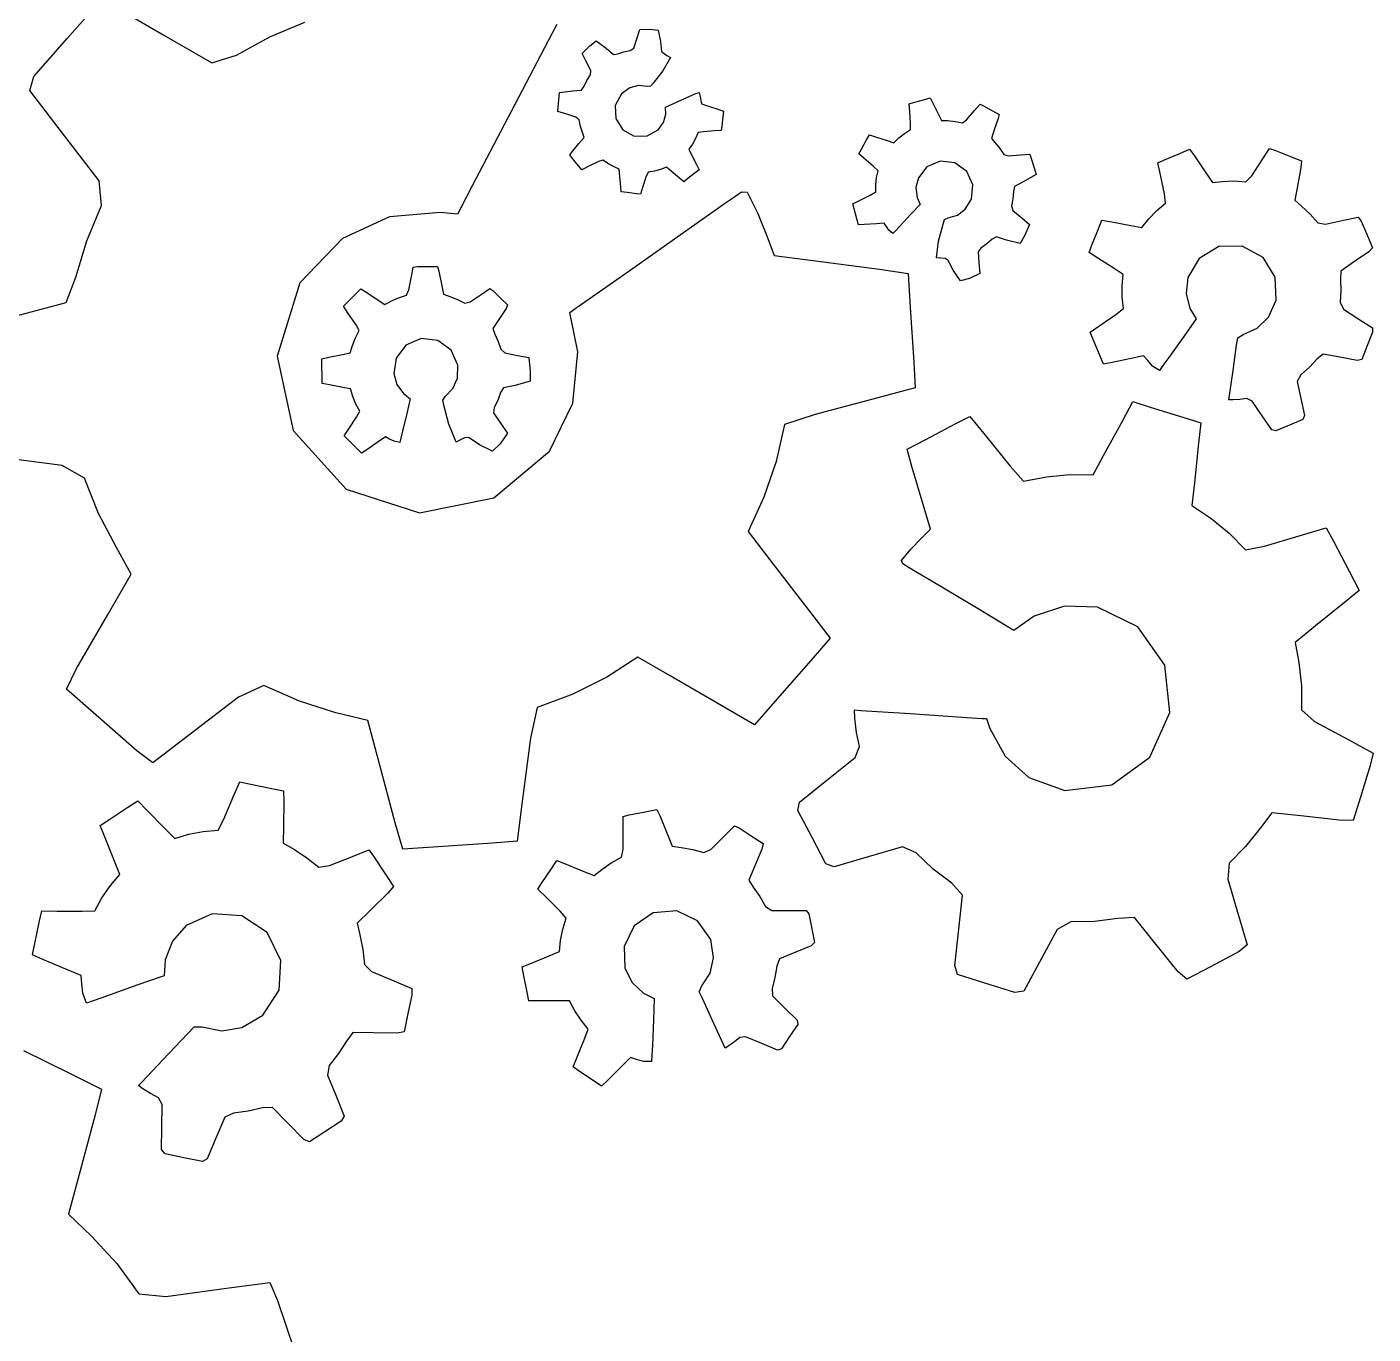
# Model space of a CAD drawing. Header units: metres. Extents: x 300 to 1036, y 0 to 304.
# Drawn here: x 415.38 to 425.13, y 200.4 to 209.87 of the extents above; entities that cross this region are included whole.
import ezdxf

# ---------------------------------------------------------------- set-up
doc = ezdxf.new("R2010")
doc.units = ezdxf.units.M

msp = doc.modelspace()

# ---------------------------------------------------------------- linework, layer by layer
at = {"layer": 'COMPONENT2'}
for p, q in [((415.6687, 209.7893), (415.89, 210.0417)), ((415.9998, 210.0288), (416.3702, 209.8145)), ((417.1375, 209.8017), (417.3896, 209.9074)), ((416.3702, 209.8145), (416.7177, 209.6136)), ((419.1802, 209.8235), (418.912, 209.3116)), ((419.2155, 209.8905), (419.1802, 209.8235)), ((419.7944, 209.7867), (419.816, 209.8537)), ((419.816, 209.8537), (419.8893, 209.8572)), ((419.8893, 209.8572), (419.9493, 209.8502)), ((419.9493, 209.8502), (419.9669, 209.7685)), ((415.4267, 209.5133), (415.6687, 209.7893)), ((416.896, 209.6688), (417.1375, 209.8017)), ((419.3983, 209.6815), (419.455, 209.7363)), ((419.455, 209.7363), (419.4998, 209.7717)), ((419.4998, 209.7717), (419.5732, 209.7189)), ((419.5732, 209.7189), (419.6251, 209.6745)), ((419.7467, 209.7031), (419.7726, 209.7189)), ((419.7726, 209.7189), (419.7944, 209.7867)), ((419.9669, 209.7685), (419.9726, 209.6964)), ((416.7177, 209.6136), (416.896, 209.6688)), ((419.4283, 209.6227), (419.3983, 209.6815)), ((419.4621, 209.5568), (419.4283, 209.6227)), ((419.6251, 209.6745), (419.6567, 209.6783)), ((419.6567, 209.6783), (419.7012, 209.6931)), ((419.7012, 209.6931), (419.7467, 209.7031)), ((419.9726, 209.6964), (420.012, 209.6657)), ((420.0376, 209.6526), (419.9832, 209.5565)), ((420.012, 209.6657), (420.0376, 209.6526)), ((419.4337, 209.4865), (419.4596, 209.5262)), ((419.4596, 209.5262), (419.4621, 209.5568)), ((419.9832, 209.5565), (419.9133, 209.4672)), ((415.3989, 209.4121), (415.4267, 209.5133)), ((419.3947, 209.4163), (419.4123, 209.4448)), ((419.4123, 209.4448), (419.4337, 209.4865)), ((419.7444, 209.4326), (419.6828, 209.3881)), ((419.8062, 209.448), (419.7444, 209.4326)), ((419.8688, 209.4419), (419.8062, 209.448)), ((419.8946, 209.4433), (419.8688, 209.4419)), ((419.9133, 209.4672), (419.8946, 209.4433)), ((415.6352, 209.1047), (415.3989, 209.4121)), ((419.2233, 209.2614), (419.2287, 209.3462)), ((419.2287, 209.3462), (419.2348, 209.3991)), ((419.2348, 209.3991), (419.3314, 209.4113)), ((419.3314, 209.4113), (419.3947, 209.4163)), ((419.6828, 209.3881), (419.6389, 209.3042)), ((420.0034, 209.2921), (420.0828, 209.3286)), ((420.0828, 209.3286), (420.178, 209.3725)), ((420.178, 209.3725), (420.2152, 209.3897)), ((420.2152, 209.3897), (420.2452, 209.3986)), ((420.2452, 209.3986), (420.2532, 209.3701)), ((420.2532, 209.3701), (420.2593, 209.3412)), ((420.2593, 209.3412), (420.264, 209.3156)), ((421.7665, 209.3164), (421.7989, 209.3261)), ((421.7989, 209.3261), (421.8714, 209.3465)), ((421.8714, 209.3465), (421.9183, 209.3597)), ((421.9183, 209.3597), (421.9361, 209.3264)), ((421.9361, 209.3264), (421.9758, 209.2482)), ((418.912, 209.3116), (418.6028, 208.7214)), ((419.2813, 209.2427), (419.2233, 209.2614)), ((419.3538, 209.2193), (419.2813, 209.2427)), ((419.6389, 209.3042), (419.6418, 209.2106)), ((419.9867, 209.1812), (420.0044, 209.2425)), ((420.0044, 209.2425), (420.0034, 209.2921)), ((420.264, 209.3156), (420.3128, 209.2998)), ((420.3128, 209.2998), (420.3883, 209.2754)), ((420.3883, 209.2754), (420.4221, 209.264)), ((420.4172, 209.2222), (420.4095, 209.1552)), ((420.4221, 209.264), (420.4172, 209.2222)), ((421.7708, 209.2615), (421.7665, 209.3164)), ((421.7777, 209.1735), (421.7708, 209.2615)), ((421.9758, 209.2482), (422.0023, 209.1959)), ((422.1835, 209.2014), (422.24, 209.2675)), ((422.24, 209.2675), (422.2801, 209.3146)), ((422.2801, 209.3146), (422.3056, 209.3029)), ((422.3056, 209.3029), (422.3703, 209.2665)), ((422.3703, 209.2665), (422.4178, 209.2399)), ((422.4178, 209.2399), (422.4106, 209.2099)), ((419.3782, 209.1992), (419.3538, 209.2193)), ((419.3873, 209.1531), (419.3782, 209.1992)), ((419.4013, 209.1078), (419.3873, 209.1531)), ((419.6418, 209.2106), (419.693, 209.1274)), ((419.693, 209.1274), (419.7764, 209.0824)), ((419.87, 209.084), (419.9481, 209.1284)), ((419.9481, 209.1284), (419.9867, 209.1812)), ((420.4095, 209.1552), (420.4055, 209.1237)), ((421.7333, 209.1022), (421.7775, 209.1303)), ((421.7775, 209.1303), (421.7777, 209.1735)), ((422.0023, 209.1959), (422.0475, 209.1946)), ((422.0475, 209.1946), (422.1001, 209.1893)), ((422.1001, 209.1893), (422.1525, 209.1783)), ((422.1525, 209.1783), (422.1835, 209.2014)), ((422.3838, 209.1279), (422.3636, 209.066)), ((422.4106, 209.2099), (422.3838, 209.1279)), ((415.9005, 208.7596), (415.6352, 209.1047)), ((419.3254, 208.9693), (419.3753, 209.0279)), ((419.3753, 209.0279), (419.4131, 209.0722)), ((419.4131, 209.0722), (419.4013, 209.1078)), ((419.7764, 209.0824), (419.87, 209.084)), ((420.2202, 209.0656), (420.1974, 209.0247)), ((420.2386, 209.1083), (420.2202, 209.0656)), ((420.2783, 209.1136), (420.2386, 209.1083)), ((420.3577, 209.1199), (420.2783, 209.1136)), ((420.4055, 209.1237), (420.3577, 209.1199)), ((421.4215, 208.9886), (421.4586, 209.0546)), ((421.4586, 209.0546), (421.4793, 209.0915)), ((421.4793, 209.0915), (421.5225, 209.0774)), ((421.5225, 209.0774), (421.6069, 209.0499)), ((421.6069, 209.0499), (421.6559, 209.0339)), ((421.6559, 209.0339), (421.6921, 209.0693)), ((421.6921, 209.0693), (421.7333, 209.1022)), ((422.3636, 209.066), (422.3908, 209.0342)), ((422.3908, 209.0342), (422.4246, 208.9933)), ((419.3092, 208.947), (419.3254, 208.9693)), ((419.3394, 208.9088), (419.3092, 208.947)), ((420.1974, 209.0247), (420.1709, 208.9869)), ((420.1709, 208.9869), (420.191, 208.9475)), ((420.191, 208.9475), (420.2273, 208.8767)), ((421.4016, 208.9532), (421.4215, 208.9886)), ((421.4377, 208.9223), (421.4016, 208.9532)), ((422.4246, 208.9933), (422.4537, 208.9495)), ((422.4537, 208.9495), (422.4875, 208.9391)), ((422.4875, 208.9391), (422.5725, 208.9458)), ((422.5725, 208.9458), (422.6404, 208.9511)), ((422.6404, 208.9511), (422.6709, 208.861)), ((423.6171, 208.9101), (423.727, 208.9572)), ((423.727, 208.9572), (423.7981, 208.9877)), ((423.7981, 208.9877), (423.8329, 208.939)), ((423.8329, 208.939), (423.9116, 208.8241)), ((424.3233, 208.9095), (424.3769, 208.992)), ((424.3769, 208.992), (424.4193, 208.9789)), ((424.4193, 208.9789), (424.5287, 208.9352)), ((424.5287, 208.9352), (424.6089, 208.9032)), ((419.3975, 208.8386), (419.3394, 208.9088)), ((419.4468, 208.8638), (419.3975, 208.8386)), ((419.5159, 208.8993), (419.4468, 208.8638)), ((419.5495, 208.9079), (419.5159, 208.8993)), ((419.589, 208.881), (419.5495, 208.9079)), ((419.6307, 208.8587), (419.589, 208.881)), ((419.6676, 208.8423), (419.6307, 208.8587)), ((419.6718, 208.7901), (419.6676, 208.8423)), ((419.9671, 208.8415), (419.9218, 208.8283)), ((420.0092, 208.8586), (419.9671, 208.8415)), ((420.0442, 208.8287), (420.0092, 208.8586)), ((420.2466, 208.8388), (420.2182, 208.8163)), ((420.2273, 208.8767), (420.2466, 208.8388)), ((421.5053, 208.8644), (421.4377, 208.9223)), ((421.543, 208.8321), (421.5053, 208.8644)), ((421.5316, 208.7818), (421.543, 208.8321)), ((421.8957, 208.8597), (421.8338, 208.7806)), ((421.9919, 208.9012), (421.8957, 208.8597)), ((422.0974, 208.89), (421.9919, 208.9012)), ((422.1857, 208.8257), (422.0974, 208.89)), ((422.6709, 208.861), (422.687, 208.8036)), ((423.5681, 208.888), (423.6171, 208.9101)), ((423.5863, 208.8025), (423.5681, 208.888)), ((424.2482, 208.7937), (424.3233, 208.9095)), ((424.6038, 208.8545), (424.5787, 208.7199)), ((424.6089, 208.9032), (424.6038, 208.8545)), ((415.9186, 208.5802), (415.9005, 208.7596)), ((419.6781, 208.7119), (419.6718, 208.7901)), ((419.861, 208.7845), (419.8368, 208.7093)), ((419.8758, 208.8201), (419.861, 208.7845)), ((419.9218, 208.8283), (419.8758, 208.8201)), ((420.1046, 208.7772), (420.0442, 208.8287)), ((420.1356, 208.7508), (420.1046, 208.7772)), ((420.1652, 208.7743), (420.1356, 208.7508)), ((420.2182, 208.8163), (420.1652, 208.7743)), ((421.5253, 208.7298), (421.5316, 208.7818)), ((421.8338, 208.7806), (421.8162, 208.7095)), ((422.2285, 208.7301), (422.1857, 208.8257)), ((422.5922, 208.75), (422.5288, 208.7179)), ((422.687, 208.8036), (422.5922, 208.75)), ((423.6155, 208.6654), (423.5863, 208.8025)), ((423.9116, 208.8241), (423.9643, 208.7474)), ((423.9643, 208.7474), (424.0357, 208.7547)), ((424.0357, 208.7547), (424.1196, 208.7573)), ((424.1196, 208.7573), (424.2042, 208.7508)), ((424.2042, 208.7508), (424.2482, 208.7937)), ((418.6028, 208.7214), (418.5201, 208.5635)), ((419.6815, 208.6784), (419.6781, 208.7119)), ((419.7247, 208.6733), (419.6815, 208.6784)), ((419.7915, 208.6654), (419.7247, 208.6733)), ((419.8217, 208.6624), (419.7915, 208.6654)), ((419.8368, 208.7093), (419.8217, 208.6624)), ((420.4794, 208.6286), (420.5516, 208.6793)), ((420.5516, 208.6793), (420.5934, 208.677)), ((420.5934, 208.677), (420.67, 208.5208)), ((421.4062, 208.6151), (421.4856, 208.6554)), ((421.4856, 208.6554), (421.5245, 208.6778)), ((421.5245, 208.6778), (421.5253, 208.7298)), ((421.8162, 208.7095), (421.824, 208.6385)), ((421.824, 208.6385), (421.8461, 208.5877)), ((422.2188, 208.6245), (422.2285, 208.7301)), ((422.5227, 208.6809), (422.5184, 208.6286)), ((422.5288, 208.7179), (422.5227, 208.6809)), ((423.6242, 208.5974), (423.6155, 208.6654)), ((424.5787, 208.7199), (424.5597, 208.6183)), ((415.8111, 208.3239), (415.9186, 208.5802)), ((418.5201, 208.5635), (418.4963, 208.5181)), ((420.2326, 208.4548), (420.4297, 208.5935)), ((420.4297, 208.5935), (420.4794, 208.6286)), ((421.3583, 208.5908), (421.4062, 208.6151)), ((421.3676, 208.5565), (421.3583, 208.5908)), ((421.388, 208.4839), (421.3676, 208.5565)), ((421.8461, 208.5877), (421.7795, 208.516)), ((422.1164, 208.51), (422.1738, 208.5523)), ((422.1738, 208.5523), (422.2188, 208.6245)), ((422.5184, 208.6286), (422.5084, 208.5766)), ((422.5084, 208.5766), (422.5188, 208.5438)), ((422.5188, 208.5438), (422.5819, 208.49)), ((423.5025, 208.4836), (423.5606, 208.5439)), ((423.5606, 208.5439), (423.6242, 208.5974)), ((424.5597, 208.6183), (424.6093, 208.5739)), ((424.6093, 208.5739), (424.671, 208.5167)), ((418.0045, 208.4968), (417.6636, 208.3418)), ((418.3728, 208.5281), (418.0045, 208.4968)), ((418.4963, 208.5181), (418.3728, 208.5281)), ((419.729, 208.1001), (420.2326, 208.4548)), ((420.67, 208.5208), (420.7356, 208.3606)), ((421.4008, 208.4385), (421.388, 208.4839)), ((421.5293, 208.4481), (421.4406, 208.4411)), ((421.5865, 208.4526), (421.5293, 208.4481)), ((421.6021, 208.4279), (421.5865, 208.4526)), ((421.7795, 208.516), (421.6996, 208.43)), ((421.9794, 208.3225), (422.0138, 208.4447)), ((422.0138, 208.4447), (422.023, 208.4773)), ((422.023, 208.4773), (422.049, 208.4897)), ((422.049, 208.4897), (422.1164, 208.51)), ((422.5819, 208.49), (422.638, 208.4421)), ((422.638, 208.4421), (422.6026, 208.3611)), ((423.1382, 208.4118), (423.1631, 208.4741)), ((423.1631, 208.4741), (423.2341, 208.4609)), ((423.2341, 208.4609), (423.3726, 208.4351)), ((423.4529, 208.4201), (423.5025, 208.4836)), ((424.671, 208.5167), (424.7259, 208.4538)), ((424.7259, 208.4538), (424.7814, 208.4444)), ((424.7814, 208.4444), (424.9137, 208.4726)), ((424.9137, 208.4726), (425.0195, 208.495)), ((425.0195, 208.495), (425.0409, 208.4653)), ((425.0409, 208.4653), (425.0862, 208.3597)), ((420.7356, 208.3606), (420.7889, 208.217)), ((421.4406, 208.4411), (421.4008, 208.4385)), ((421.6207, 208.4007), (421.6021, 208.4279)), ((421.649, 208.3758), (421.6207, 208.4007)), ((421.6684, 208.3964), (421.649, 208.3758)), ((421.6996, 208.43), (421.6684, 208.3964)), ((422.4001, 208.3525), (422.3691, 208.3353)), ((422.4728, 208.3288), (422.4001, 208.3525)), ((422.6026, 208.3611), (422.5712, 208.3054)), ((423.0936, 208.3002), (423.1382, 208.4118)), ((423.3726, 208.4351), (423.4529, 208.4201)), ((425.0862, 208.3597), (425.1234, 208.2728)), ((415.732, 208.0602), (415.8111, 208.3239)), ((417.6636, 208.3418), (417.3546, 208.0194)), ((421.9641, 208.2), (421.9794, 208.3225)), ((422.2865, 208.2714), (422.2665, 208.2441)), ((422.3293, 208.301), (422.2865, 208.2714)), ((422.3691, 208.3353), (422.3293, 208.301)), ((422.5712, 208.3054), (422.4728, 208.3288)), ((423.0697, 208.2404), (423.0936, 208.3002)), ((424.0094, 208.2815), (423.8667, 208.1962)), ((424.1778, 208.286), (424.0094, 208.2815)), ((424.3301, 208.2033), (424.1778, 208.286)), ((425.1234, 208.2728), (425.0957, 208.2442)), ((420.7889, 208.217), (421.0881, 208.1779)), ((421.0881, 208.1779), (421.5511, 208.1173)), ((421.996, 208.1972), (421.9641, 208.2)), ((422.028, 208.1965), (421.996, 208.1972)), ((422.0498, 208.1823), (422.028, 208.1965)), ((422.0863, 208.1101), (422.0498, 208.1823)), ((422.2665, 208.2441), (422.2727, 208.1646)), ((422.2727, 208.1646), (422.2789, 208.0861)), ((423.1331, 208.1993), (423.0697, 208.2404)), ((423.2515, 208.1224), (423.1331, 208.1993)), ((423.8667, 208.1962), (423.7858, 208.0588)), ((424.4173, 208.0617), (424.3301, 208.2033)), ((424.9854, 208.1686), (424.8922, 208.1048)), ((425.0957, 208.2442), (424.9854, 208.1686)), ((415.6611, 207.8766), (415.732, 208.0602)), ((418.1432, 207.9693), (418.1617, 208.0655)), ((418.1617, 208.0655), (418.1749, 208.134)), ((418.1749, 208.134), (418.2063, 208.1367)), ((418.2063, 208.1367), (418.29, 208.1371)), ((418.29, 208.1371), (418.3514, 208.1374)), ((418.3514, 208.1374), (418.361, 208.104)), ((418.361, 208.104), (418.3803, 208.0088)), ((419.3705, 207.8477), (419.729, 208.1001)), ((421.5511, 208.1173), (421.7587, 208.0875)), ((421.7587, 208.0875), (421.7749, 207.8405)), ((422.1393, 208.033), (422.0863, 208.1101)), ((422.2789, 208.0861), (422.2045, 208.0513)), ((423.3175, 208.0796), (423.2515, 208.1224)), ((423.31, 207.9978), (423.3175, 208.0796)), ((423.7858, 208.0588), (423.7729, 207.9432)), ((424.4239, 207.8935), (424.4173, 208.0617)), ((424.8922, 208.1048), (424.8905, 208.0454)), ((417.3546, 208.0194), (417.1901, 207.4877)), ((417.7566, 207.9378), (417.7952, 207.9768)), ((417.7952, 207.9768), (417.831, 207.954)), ((418.1257, 207.9293), (418.1432, 207.9693)), ((418.3803, 208.0088), (418.395, 207.9369)), ((418.6667, 207.9353), (418.7303, 207.9783)), ((418.7303, 207.9783), (418.7523, 207.9644)), ((418.7523, 207.9644), (418.8103, 207.907)), ((422.2045, 208.0513), (422.1393, 208.033)), ((423.3109, 207.9146), (423.31, 207.9978)), ((424.8945, 207.9623), (424.8897, 207.8783)), ((424.8905, 208.0454), (424.8945, 207.9623)), ((415.3002, 207.7802), (415.6611, 207.8766)), ((417.6704, 207.8499), (417.6968, 207.8775)), ((417.6968, 207.8775), (417.7566, 207.9378)), ((417.831, 207.954), (417.9135, 207.8994)), ((417.9135, 207.8994), (417.9685, 207.863)), ((417.9685, 207.863), (418.0137, 207.887)), ((418.0137, 207.887), (418.0682, 207.9111)), ((418.0682, 207.9111), (418.1257, 207.9293)), ((418.395, 207.9369), (418.4394, 207.9209)), ((418.4394, 207.9209), (418.4952, 207.8997)), ((418.4952, 207.8997), (418.548, 207.8729)), ((418.548, 207.8729), (418.587, 207.8815)), ((418.587, 207.8815), (418.6667, 207.9353)), ((418.8103, 207.907), (418.858, 207.8598)), ((418.858, 207.8598), (418.8474, 207.8336)), ((423.3205, 207.8326), (423.3109, 207.9146)), ((423.7729, 207.9432), (423.7998, 207.8332)), ((424.3683, 207.7705), (424.4239, 207.8935)), ((424.8897, 207.8783), (424.913, 207.8291)), ((417.7052, 207.7984), (417.6704, 207.8499)), ((417.761, 207.716), (417.7052, 207.7984)), ((418.8474, 207.8336), (418.795, 207.7544)), ((419.3093, 207.8046), (419.3487, 207.8323)), ((419.3678, 207.5195), (419.3093, 207.8046)), ((419.3487, 207.8323), (419.3705, 207.8477)), ((421.7749, 207.8405), (421.8009, 207.4448)), ((423.1474, 207.7093), (423.264, 207.7893)), ((423.264, 207.7893), (423.3205, 207.8326)), ((423.7998, 207.8332), (423.8452, 207.7579)), ((424.2868, 207.692), (424.3683, 207.7705)), ((424.913, 207.8291), (425.0234, 207.7574)), ((417.7572, 207.6214), (417.7849, 207.6735)), ((417.7849, 207.6735), (417.761, 207.716)), ((418.795, 207.7544), (418.7507, 207.6876)), ((418.7507, 207.6876), (418.7655, 207.648)), ((423.0772, 207.6611), (423.1474, 207.7093)), ((423.8452, 207.7579), (423.7553, 207.6313)), ((424.1851, 207.646), (424.2868, 207.692)), ((425.0234, 207.7574), (425.1216, 207.6936)), ((425.1239, 207.662), (425.0828, 207.5589)), ((425.1216, 207.6936), (425.1239, 207.662)), ((417.7193, 207.5112), (417.7351, 207.5662)), ((417.7351, 207.5662), (417.7572, 207.6214)), ((418.1226, 207.5684), (418.0514, 207.4742)), ((418.2322, 207.6162), (418.1226, 207.5684)), ((418.3544, 207.6024), (418.2322, 207.6162)), ((418.4495, 207.5324), (418.3544, 207.6024)), ((418.7655, 207.648), (418.7903, 207.5944)), ((418.7903, 207.5944), (418.8095, 207.5378)), ((423.0989, 207.6092), (423.0772, 207.6611)), ((423.1462, 207.4991), (423.0989, 207.6092)), ((423.7553, 207.6313), (423.6475, 207.4795)), ((424.1103, 207.3683), (424.1389, 207.5676)), ((424.1389, 207.5676), (424.1466, 207.621)), ((424.1466, 207.621), (424.1851, 207.646)), ((417.1901, 207.4877), (417.3058, 206.95)), ((417.5142, 207.4695), (417.5644, 207.4798)), ((417.5144, 207.4219), (417.5142, 207.4695)), ((417.5644, 207.4798), (417.6624, 207.4997)), ((417.6624, 207.4997), (417.7193, 207.5112)), ((418.0514, 207.4742), (418.0348, 207.3622)), ((418.4988, 207.4235), (418.4495, 207.5324)), ((418.8095, 207.5378), (418.8379, 207.5115)), ((418.8379, 207.5115), (418.9297, 207.4938)), ((418.9297, 207.4938), (419.0114, 207.478)), ((419.0114, 207.478), (419.0217, 207.3791)), ((419.3305, 207.1466), (419.3678, 207.5195)), ((423.1757, 207.4304), (423.1462, 207.4991)), ((423.3758, 207.4722), (423.2378, 207.4428)), ((423.465, 207.4911), (423.3758, 207.4722)), ((423.4947, 207.4556), (423.465, 207.4911)), ((423.6475, 207.4795), (423.6053, 207.42)), ((424.7209, 207.4696), (424.6654, 207.4074)), ((424.7661, 207.5034), (424.7209, 207.4696)), ((424.8854, 207.4811), (424.7661, 207.5034)), ((425.0126, 207.4573), (424.8854, 207.4811)), ((425.0828, 207.5589), (425.0452, 207.4647)), ((417.5148, 207.3365), (417.5144, 207.4219)), ((418.495, 207.3278), (418.4988, 207.4235)), ((419.0217, 207.3791), (419.022, 207.3071)), ((421.8009, 207.4448), (421.8114, 207.2588)), ((423.2378, 207.4428), (423.1757, 207.4304)), ((423.5296, 207.4166), (423.4947, 207.4556)), ((423.5793, 207.3833), (423.5296, 207.4166)), ((423.6053, 207.42), (423.5793, 207.3833)), ((424.6654, 207.4074), (424.6042, 207.3518)), ((425.0452, 207.4647), (425.0126, 207.4573)), ((417.515, 207.2908), (417.5148, 207.3365)), ((417.5677, 207.2806), (417.515, 207.2908)), ((417.6661, 207.2616), (417.5677, 207.2806)), ((418.0348, 207.3622), (418.0572, 207.2827)), ((418.0572, 207.2827), (418.1042, 207.2174)), ((418.4623, 207.2543), (418.495, 207.3278)), ((418.9125, 207.2752), (418.8281, 207.258)), ((419.022, 207.3071), (418.9125, 207.2752)), ((424.0821, 207.1728), (424.1103, 207.3683)), ((424.6042, 207.3518), (424.5783, 207.3046)), ((424.5783, 207.3046), (424.6046, 207.1809)), ((417.721, 207.251), (417.6661, 207.2616)), ((417.7378, 207.1952), (417.721, 207.251)), ((417.7607, 207.1407), (417.7378, 207.1952)), ((418.1042, 207.2174), (418.1542, 207.18)), ((418.1542, 207.18), (418.1288, 207.0726)), ((418.3889, 207.1703), (418.4076, 207.1969)), ((418.4076, 207.1969), (418.4623, 207.2543)), ((418.8073, 207.2238), (418.7873, 207.1681)), ((418.8281, 207.258), (418.8073, 207.2238)), ((421.5391, 207.186), (421.0871, 207.0651)), ((421.8114, 207.2588), (421.5391, 207.186)), ((424.1626, 207.1747), (424.1116, 207.1724)), ((424.213, 207.1803), (424.1626, 207.1747)), ((424.2502, 207.1624), (424.213, 207.1803)), ((424.6046, 207.1809), (424.6307, 207.0587)), ((417.7889, 207.0893), (417.7607, 207.1407)), ((417.7633, 207.0458), (417.7889, 207.0893)), ((418.3981, 207.1332), (418.3889, 207.1703)), ((418.4325, 206.9943), (418.3981, 207.1332)), ((418.7619, 207.1152), (418.7575, 207.0772)), ((418.7575, 207.0772), (418.8078, 207.0027)), ((418.7873, 207.1681), (418.7619, 207.1152)), ((419.1627, 206.8003), (419.3305, 207.1466)), ((423.3137, 207.0228), (423.3875, 207.1585)), ((423.3875, 207.1585), (423.5132, 207.1192)), ((423.5132, 207.1192), (423.7481, 207.0458)), ((424.1116, 207.1724), (424.0821, 207.1728)), ((424.3228, 207.0564), (424.2502, 207.1624)), ((417.7078, 206.962), (417.7633, 207.0458)), ((418.1288, 207.0726), (418.0982, 206.944)), ((418.4857, 206.8656), (418.4325, 206.9943)), ((418.8078, 207.0027), (418.8576, 206.9292)), ((420.8631, 206.9924), (420.8027, 206.7261)), ((421.0871, 207.0651), (420.8631, 206.9924)), ((421.8878, 206.8854), (422.1049, 206.9992)), ((422.1049, 206.9992), (422.2074, 207.0517)), ((422.2074, 207.0517), (422.3168, 206.916)), ((423.1757, 206.769), (423.3137, 207.0228)), ((423.7481, 207.0458), (423.879, 207.0049)), ((423.879, 207.0049), (423.8633, 206.858)), ((424.3927, 206.9544), (424.3228, 207.0564)), ((424.5209, 206.9885), (424.4223, 206.9461)), ((424.6183, 207.0303), (424.5209, 206.9885)), ((424.6307, 207.0587), (424.6183, 207.0303)), ((417.3058, 206.95), (417.6897, 206.524)), ((417.6744, 206.9116), (417.7078, 206.962)), ((417.7026, 206.8832), (417.6744, 206.9116)), ((417.7631, 206.8232), (417.7026, 206.8832)), ((417.9751, 206.903), (417.9215, 206.8667)), ((418.0041, 206.8876), (417.9751, 206.903)), ((418.0375, 206.8712), (418.0041, 206.8876)), ((418.0863, 206.8937), (418.079, 206.8626)), ((418.0982, 206.944), (418.0863, 206.8937)), ((418.5503, 206.898), (418.5186, 206.8808)), ((418.5796, 206.8961), (418.5503, 206.898)), ((418.6556, 206.8457), (418.5796, 206.8961)), ((418.8576, 206.9292), (418.8041, 206.8538)), ((421.7522, 206.8144), (421.8878, 206.8854)), ((422.3168, 206.916), (422.4983, 206.6907)), ((424.4223, 206.9461), (424.3927, 206.9544)), ((417.8009, 206.7858), (417.7631, 206.8232)), ((417.8385, 206.8105), (417.8009, 206.7858)), ((417.9215, 206.8667), (417.8385, 206.8105)), ((418.079, 206.8626), (418.0375, 206.8712)), ((418.5186, 206.8808), (418.4857, 206.8656)), ((418.7505, 206.7997), (418.6556, 206.8457)), ((418.8041, 206.8538), (418.7505, 206.7997)), ((418.7589, 206.4609), (419.1627, 206.8003)), ((421.7874, 206.6895), (421.7522, 206.8144)), ((423.8633, 206.858), (423.8325, 206.5715)), ((415.6325, 206.6953), (415.1889, 206.7534)), ((415.7952, 206.605), (415.6325, 206.6953)), ((420.8027, 206.7261), (420.714, 206.4655)), ((421.8691, 206.4126), (421.7874, 206.6895)), ((422.4983, 206.6907), (422.5956, 206.5823)), ((423.0987, 206.6275), (423.1757, 206.769)), ((415.8969, 206.3483), (415.7952, 206.605)), ((422.5956, 206.5823), (422.7613, 206.6149)), ((422.7613, 206.6149), (422.9309, 206.6301)), ((422.9309, 206.6301), (423.0987, 206.6275)), ((417.6897, 206.524), (418.2199, 206.3522)), ((423.8325, 206.5715), (423.8146, 206.4054)), ((418.2199, 206.3522), (418.7589, 206.4609)), ((420.714, 206.4655), (420.6002, 206.219)), ((421.922, 206.2336), (421.8691, 206.4126)), ((423.8146, 206.4054), (423.9518, 206.3141)), ((416.0264, 206.1017), (415.8969, 206.3483)), ((423.9518, 206.3141), (424.0841, 206.2052)), ((420.6002, 206.219), (420.7589, 206.0125)), ((421.8542, 206.1675), (421.922, 206.2336)), ((424.0841, 206.2052), (424.2032, 206.0839)), ((424.6154, 206.1935), (424.787, 206.2441)), ((424.787, 206.2441), (424.8397, 206.1476)), ((421.7801, 206.0903), (421.8542, 206.1675)), ((424.2032, 206.0839), (424.3405, 206.1124)), ((424.3405, 206.1124), (424.6154, 206.1935)), ((424.8397, 206.1476), (424.9532, 205.9309)), ((416.1322, 205.9085), (416.0264, 206.1017)), ((420.7589, 206.0125), (421.0435, 205.6422)), ((421.7111, 206.0079), (421.7801, 206.0903)), ((421.7202, 205.9836), (421.7111, 206.0079)), ((415.9609, 205.6124), (416.1322, 205.9085)), ((421.7669, 205.9556), (421.7202, 205.9836)), ((421.7991, 205.9362), (421.7669, 205.9556)), ((421.9269, 205.8596), (421.7991, 205.9362)), ((424.9532, 205.9309), (425.0265, 205.7908)), ((422.2536, 205.6638), (421.9269, 205.8596)), ((424.9329, 205.7121), (424.7111, 205.5334)), ((425.0265, 205.7908), (424.9329, 205.7121)), ((421.0435, 205.6422), (421.1958, 205.444)), ((422.5003, 205.5159), (422.2536, 205.6638)), ((422.8926, 205.6773), (422.6724, 205.605)), ((423.1303, 205.6693), (422.8926, 205.6773)), ((423.4233, 205.526), (423.1303, 205.6693)), ((415.7342, 205.2206), (415.9609, 205.6124)), ((422.6724, 205.605), (422.5258, 205.5005)), ((423.6198, 205.2485), (423.4233, 205.526)), ((424.7111, 205.5334), (424.5629, 205.414)), ((421.1958, 205.444), (421.0554, 205.284)), ((422.5258, 205.5005), (422.5003, 205.5159)), ((424.5629, 205.414), (424.5893, 205.2695)), ((419.8026, 205.3064), (419.5778, 205.1632)), ((420.0366, 205.171), (419.8026, 205.3064)), ((421.0554, 205.284), (420.7932, 204.985)), ((423.6556, 204.9058), (423.6198, 205.2485)), ((424.5893, 205.2695), (424.6078, 205.0989)), ((415.6645, 205.0745), (415.7342, 205.2206)), ((419.5778, 205.1632), (419.3301, 205.0389)), ((420.44, 204.9376), (420.0366, 205.171)), ((415.8795, 204.8859), (415.6645, 205.0745)), ((417.0945, 205.103), (416.91, 205.0178)), ((417.3511, 204.9896), (417.0945, 205.103)), ((419.3301, 205.0389), (419.0727, 204.9423)), ((424.6078, 205.0989), (424.608, 204.9253)), ((416.91, 205.0178), (416.548, 204.7395)), ((417.6155, 204.9052), (417.3511, 204.9896)), ((419.0727, 204.9423), (419.0248, 204.7207)), ((420.6469, 204.8182), (420.44, 204.9376)), ((420.7932, 204.985), (420.6469, 204.8182)), ((416.1725, 204.6289), (415.8795, 204.8859)), ((417.8467, 204.8494), (417.6155, 204.9052)), ((417.9261, 204.552), (417.8467, 204.8494)), ((421.374, 204.8647), (421.37, 204.9248)), ((421.37, 204.9248), (421.4169, 204.9216)), ((421.3868, 204.7612), (421.374, 204.8647)), ((421.4169, 204.9216), (421.7735, 204.8983)), ((421.7735, 204.8983), (422.1846, 204.8713)), ((422.1846, 204.8713), (422.2946, 204.8641)), ((422.2946, 204.8641), (422.3261, 204.8621)), ((422.3261, 204.8621), (422.3514, 204.7898)), ((423.5109, 204.582), (423.6556, 204.9058)), ((424.608, 204.9253), (424.7024, 204.8423)), ((424.7024, 204.8423), (424.9504, 204.7074)), ((416.548, 204.7395), (416.2903, 204.5414)), ((421.4062, 204.659), (421.3868, 204.7612)), ((422.3514, 204.7898), (422.4614, 204.5894)), ((419.0248, 204.7207), (418.9646, 204.2611)), ((421.3756, 204.5803), (421.4062, 204.659)), ((424.9504, 204.7074), (425.1269, 204.6113)), ((416.2903, 204.5414), (416.1725, 204.6289)), ((418.045, 204.107), (417.9261, 204.552)), ((421.1709, 204.4155), (421.3756, 204.5803)), ((422.4614, 204.5894), (422.6345, 204.4356)), ((423.2359, 204.3819), (423.5109, 204.582)), ((425.1269, 204.6113), (425.107, 204.5228)), ((425.107, 204.5228), (425.0351, 204.2928)), ((416.8743, 204.2995), (416.9187, 204.4037)), ((416.9187, 204.4037), (416.9871, 204.3905)), ((416.9871, 204.3905), (417.1387, 204.3586)), ((417.1387, 204.3586), (417.2366, 204.338)), ((420.974, 204.257), (421.1709, 204.4155)), ((422.6345, 204.4356), (422.8941, 204.3416)), ((422.8941, 204.3416), (423.2359, 204.3819)), ((416.1084, 204.2194), (416.1812, 204.2668)), ((416.1812, 204.2668), (416.2466, 204.2)), ((416.8032, 204.1326), (416.8743, 204.2995)), ((417.2373, 204.2605), (417.2353, 204.0802)), ((417.2366, 204.338), (417.2373, 204.2605)), ((418.9646, 204.2611), (418.927, 203.9742)), ((420.9616, 204.1953), (420.974, 204.257)), ((425.0351, 204.2928), (424.9824, 204.124)), ((415.978, 204.1343), (416.1084, 204.2194)), ((416.2466, 204.2), (416.3742, 204.0694)), ((419.6966, 204.1519), (419.7391, 204.164)), ((419.7391, 204.164), (419.854, 204.1867)), ((419.854, 204.1867), (419.9384, 204.2034)), ((419.9384, 204.2034), (419.9605, 204.16)), ((419.9605, 204.16), (420.0123, 204.0342)), ((421.0636, 204.0008), (420.9616, 204.1953)), ((424.3937, 204.1793), (424.311, 204.0712)), ((424.604, 204.1567), (424.3937, 204.1793)), ((424.8824, 204.1268), (424.604, 204.1567)), ((415.9082, 204.0887), (415.978, 204.1343)), ((415.9447, 203.9979), (415.9082, 204.0887)), ((416.3742, 204.0694), (416.4482, 203.9937)), ((416.7618, 204.054), (416.8032, 204.1326)), ((417.2353, 204.0802), (417.2339, 203.9597)), ((418.1, 203.9169), (418.045, 204.107)), ((419.6967, 204.0542), (419.6966, 204.1519)), ((420.4256, 204.0091), (420.5017, 204.0851)), ((420.5017, 204.0851), (420.5357, 204.0719)), ((420.5357, 204.0719), (420.6307, 204.0083)), ((424.311, 204.0712), (424.2041, 203.9363)), ((424.9824, 204.124), (424.8824, 204.1268)), ((416.0129, 203.8282), (415.9447, 203.9979)), ((416.4482, 203.9937), (416.548, 204.0239)), ((416.548, 204.0239), (416.6544, 204.0447)), ((416.6544, 204.0447), (416.7618, 204.054)), ((417.2339, 203.9597), (417.3151, 203.9143)), ((418.7498, 203.9595), (418.3551, 203.9336)), ((418.927, 203.9742), (418.7498, 203.9595)), ((419.6968, 203.9169), (419.6967, 204.0542)), ((420.0123, 204.0342), (420.0515, 203.9391)), ((420.3305, 203.914), (420.4256, 204.0091)), ((420.6307, 204.0083), (420.7088, 203.9561)), ((421.1642, 203.8088), (421.0636, 204.0008)), ((417.3151, 203.9143), (417.4059, 203.8546)), ((417.5693, 203.7974), (417.7351, 203.8642)), ((417.7351, 203.8642), (417.8532, 203.9118)), ((417.8532, 203.9118), (417.8884, 203.8663)), ((417.8884, 203.8663), (417.9718, 203.7385)), ((418.3551, 203.9336), (418.1, 203.9169)), ((419.6833, 203.8573), (419.6968, 203.9169)), ((420.0515, 203.9391), (420.117, 203.9289)), ((420.117, 203.9289), (420.1995, 203.9146)), ((420.1995, 203.9146), (420.2792, 203.8918)), ((420.2792, 203.8918), (420.3305, 203.914)), ((420.7012, 203.9172), (420.65, 203.7945)), ((420.7088, 203.9561), (420.7012, 203.9172)), ((421.4693, 203.8605), (421.2241, 203.7881)), ((421.7176, 203.9339), (421.4693, 203.8605)), ((421.818, 203.8885), (421.7176, 203.9339)), ((421.9409, 203.7725), (421.818, 203.8885)), ((424.2041, 203.9363), (424.0845, 203.8146)), ((416.051, 203.7336), (416.0129, 203.8282)), ((417.4059, 203.8546), (417.4907, 203.7847)), ((417.4907, 203.7847), (417.5693, 203.7974)), ((419.1073, 203.6722), (419.1735, 203.7711)), ((419.1735, 203.7711), (419.2162, 203.835)), ((419.2162, 203.835), (419.2716, 203.8133)), ((419.2716, 203.8133), (419.3994, 203.7601)), ((419.4849, 203.7245), (419.5405, 203.7694)), ((419.5405, 203.7694), (419.6091, 203.8169)), ((419.6091, 203.8169), (419.6833, 203.8573)), ((420.65, 203.7945), (420.6069, 203.6909)), ((421.2241, 203.7881), (421.1642, 203.8088)), ((422.0765, 203.6692), (421.9409, 203.7725)), ((424.0845, 203.8146), (424.0742, 203.6999)), ((415.9821, 203.6527), (416.051, 203.7336)), ((417.9718, 203.7385), (418.0329, 203.6447)), ((419.0784, 203.6273), (419.1073, 203.6722)), ((419.3994, 203.7601), (419.4849, 203.7245)), ((420.6069, 203.6909), (420.6377, 203.6403)), ((422.1524, 203.5822), (422.0765, 203.6692)), ((424.0742, 203.6999), (424.1525, 203.4346)), ((415.9212, 203.5638), (415.9821, 203.6527)), ((417.9913, 203.5969), (417.8645, 203.473)), ((418.0329, 203.6447), (417.9913, 203.5969)), ((419.1399, 203.5658), (419.0784, 203.6273)), ((420.6377, 203.6403), (420.686, 203.5731)), ((420.686, 203.5731), (420.7274, 203.5004)), ((422.1259, 203.3355), (422.1524, 203.5822)), ((415.7782, 203.466), (415.8704, 203.4698)), ((415.8704, 203.4698), (415.9212, 203.5638)), ((417.8645, 203.473), (417.7687, 203.3794)), ((419.2384, 203.4673), (419.1399, 203.5658)), ((420.7274, 203.5004), (420.7735, 203.4719)), ((420.7735, 203.4719), (420.9043, 203.4719)), ((420.9043, 203.4719), (421.0208, 203.4719)), ((421.0208, 203.4719), (421.0399, 203.4467)), ((415.4371, 203.246), (415.469, 203.398)), ((415.469, 203.398), (415.4847, 203.4693)), ((415.4847, 203.4693), (415.595, 203.4681)), ((415.595, 203.4681), (415.7782, 203.466)), ((416.7198, 203.4482), (416.5318, 203.3629)), ((416.9346, 203.4324), (416.7198, 203.4482)), ((417.1164, 203.3117), (416.9346, 203.4324)), ((417.7687, 203.3794), (417.7882, 203.2954)), ((419.2824, 203.4153), (419.2384, 203.4673)), ((419.2583, 203.3362), (419.2824, 203.4153)), ((419.9128, 203.455), (419.7747, 203.3602)), ((420.0847, 203.4685), (419.9128, 203.455)), ((420.234, 203.3976), (420.0847, 203.4685)), ((420.3306, 203.261), (420.234, 203.3976)), ((421.0399, 203.4467), (421.0614, 203.3384)), ((422.9369, 203.3894), (422.8401, 203.3342)), ((423.1087, 203.3928), (422.9369, 203.3894)), ((423.2776, 203.4142), (423.1087, 203.3928)), ((423.3991, 203.42), (423.2776, 203.4142)), ((423.544, 203.2401), (423.3991, 203.42)), ((424.1525, 203.4346), (424.2152, 203.2223)), ((416.5318, 203.3629), (416.432, 203.25)), ((417.2163, 203.1106), (417.1164, 203.3117)), ((417.7882, 203.2954), (417.811, 203.1889)), ((419.2426, 203.2544), (419.2583, 203.3362)), ((419.7747, 203.3602), (419.7019, 203.2117)), ((421.0614, 203.3384), (421.081, 203.2394)), ((422.0976, 203.0723), (422.1259, 203.3355)), ((422.8401, 203.3342), (422.7114, 203.0977)), ((415.4172, 203.1511), (415.4371, 203.246)), ((416.432, 203.25), (416.3786, 203.1133)), ((417.811, 203.1889), (417.8223, 203.0814)), ((419.2354, 203.1745), (419.2426, 203.2544)), ((419.7019, 203.2117), (419.7088, 203.0534)), ((420.3508, 203.1282), (420.3306, 203.261)), ((421.0578, 203.2156), (420.9388, 203.1666)), ((421.081, 203.2394), (421.0578, 203.2156)), ((423.7156, 203.0271), (423.544, 203.2401)), ((424.2152, 203.2223), (424.1579, 203.174)), ((415.4923, 203.118), (415.4172, 203.1511)), ((415.6605, 203.0464), (415.4923, 203.118)), ((416.3786, 203.1133), (416.3706, 202.9996)), ((417.2032, 202.8956), (417.2163, 203.1106)), ((417.8223, 203.0814), (417.8741, 203.0301)), ((418.9644, 203.0629), (419.0308, 203.0903)), ((419.0308, 203.0903), (419.1603, 203.1436)), ((419.1603, 203.1436), (419.2354, 203.1745)), ((420.3254, 203.0185), (420.3508, 203.1282)), ((420.8272, 203.1207), (420.8078, 203.068)), ((420.9388, 203.1666), (420.8272, 203.1207)), ((422.7114, 203.0977), (422.5968, 202.8872)), ((424.1579, 203.174), (423.9496, 203.0648)), ((415.7692, 203.0001), (415.6605, 203.0464)), ((415.7741, 202.9403), (415.7692, 203.0001)), ((416.3428, 202.9898), (416.181, 202.9324)), ((416.3706, 202.9996), (416.3428, 202.9898)), ((417.8741, 203.0301), (418.0352, 202.9615)), ((418.9773, 202.9975), (418.9644, 203.0629)), ((419.0005, 202.8801), (418.9773, 202.9975)), ((419.7088, 203.0534), (419.7606, 202.95)), ((420.2654, 202.9251), (420.3254, 203.0185)), ((420.7952, 202.9861), (420.7743, 202.9066)), ((420.8078, 203.068), (420.7952, 202.9861)), ((422.1179, 203.007), (422.0976, 203.0723)), ((422.3159, 202.9452), (422.1179, 203.007)), ((423.7784, 202.975), (423.7156, 203.0271)), ((423.9496, 203.0648), (423.7784, 202.975)), ((415.782, 202.873), (415.7741, 202.9403)), ((416.181, 202.9324), (415.9537, 202.8517)), ((417.085, 202.7124), (417.2032, 202.8956)), ((418.0352, 202.9615), (418.1641, 202.9065)), ((418.1641, 202.9065), (418.1646, 202.8591)), ((419.7606, 202.95), (419.8426, 202.8727)), ((420.2469, 202.8836), (420.2654, 202.9251)), ((420.7743, 202.9066), (420.7782, 202.8532)), ((422.5326, 202.8775), (422.3159, 202.9452)), ((422.5968, 202.8872), (422.5326, 202.8775)), ((415.8099, 202.8008), (415.782, 202.873)), ((415.8648, 202.8202), (415.8099, 202.8008)), ((415.9537, 202.8517), (415.8648, 202.8202)), ((418.1646, 202.8591), (418.134, 202.7134)), ((419.0129, 202.8173), (419.0005, 202.8801)), ((419.0881, 202.8173), (419.0129, 202.8173)), ((419.2286, 202.8173), (419.0881, 202.8173)), ((419.3069, 202.8173), (419.2286, 202.8173)), ((419.3448, 202.7451), (419.3069, 202.8173)), ((419.8426, 202.8727), (419.9212, 202.8344)), ((419.9212, 202.8344), (419.9148, 202.6803)), ((420.2693, 202.8349), (420.2469, 202.8836)), ((420.3533, 202.653), (420.2693, 202.8349)), ((420.7782, 202.8532), (420.8672, 202.7642)), ((416.9345, 202.6235), (417.085, 202.7124)), ((418.134, 202.7134), (418.1089, 202.5937)), ((419.3907, 202.6762), (419.3448, 202.7451)), ((420.8672, 202.7642), (420.955, 202.6763)), ((416.5404, 202.5794), (416.5882, 202.6302)), ((416.5882, 202.6302), (416.6474, 202.628)), ((416.6474, 202.628), (416.7896, 202.6009)), ((416.7896, 202.6009), (416.9345, 202.6235)), ((418.1089, 202.5937), (418.0581, 202.584)), ((419.443, 202.6129), (419.3907, 202.6762)), ((419.4193, 202.5462), (419.443, 202.6129)), ((419.9148, 202.6803), (419.907, 202.4952)), ((420.4355, 202.4747), (420.3533, 202.653)), ((420.9601, 202.6459), (420.9015, 202.5583)), ((420.955, 202.6763), (420.9601, 202.6459)), ((416.3615, 202.3895), (416.5404, 202.5794)), ((417.6925, 202.5259), (417.635, 202.4348)), ((417.7386, 202.5877), (417.6925, 202.5259)), ((417.8849, 202.586), (417.7386, 202.5877)), ((418.0581, 202.584), (417.8849, 202.586)), ((419.3654, 202.4163), (419.4193, 202.5462)), ((419.907, 202.4952), (419.904, 202.4228)), ((420.5016, 202.5198), (420.4603, 202.4903)), ((420.5408, 202.5517), (420.5016, 202.5198)), ((420.5815, 202.5569), (420.5408, 202.5517)), ((420.6994, 202.5078), (420.5815, 202.5569)), ((420.8128, 202.4605), (420.6994, 202.5078)), ((420.9015, 202.5583), (420.8421, 202.4696)), ((415.3519, 202.4569), (415.696, 202.2874)), ((417.635, 202.4348), (417.5674, 202.3495)), ((419.3329, 202.3381), (419.3654, 202.4163)), ((419.7485, 202.4061), (419.6843, 202.342)), ((419.7925, 202.3926), (419.7485, 202.4061)), ((419.904, 202.4228), (419.9021, 202.3782)), ((420.4603, 202.4903), (420.4355, 202.4747)), ((420.8421, 202.4696), (420.8128, 202.4605)), ((416.2063, 202.2247), (416.3615, 202.3895)), ((417.5674, 202.3495), (417.5553, 202.2799)), ((419.3791, 202.3065), (419.3329, 202.3381)), ((419.4781, 202.2402), (419.3791, 202.3065)), ((419.6843, 202.342), (419.585, 202.2429)), ((419.8427, 202.379), (419.7925, 202.3926)), ((419.9021, 202.3782), (419.8427, 202.379)), ((415.696, 202.2874), (415.9184, 202.1778)), ((416.186, 202.2032), (416.2063, 202.2247)), ((416.2169, 202.1809), (416.186, 202.2032)), ((417.5553, 202.2799), (417.6189, 202.1218)), ((419.5399, 202.1989), (419.4781, 202.2402)), ((419.585, 202.2429), (419.5399, 202.1989)), ((415.9184, 202.1778), (415.8725, 201.9915)), ((416.2726, 202.1454), (416.2169, 202.1809)), ((416.3304, 202.1136), (416.2726, 202.1454)), ((416.3565, 202.067), (416.3304, 202.1136)), ((417.6189, 202.1218), (417.6756, 201.981)), ((416.3545, 201.9006), (416.3565, 202.067)), ((416.9789, 202.0174), (416.8727, 202.0041)), ((417.084, 202.042), (416.9789, 202.0174)), ((417.1571, 202.044), (417.084, 202.042)), ((417.2669, 201.9316), (417.1571, 202.044)), ((415.8725, 201.9915), (415.7567, 201.5601)), ((416.8102, 201.9734), (416.7459, 201.8226)), ((416.8727, 202.0041), (416.8102, 201.9734)), ((417.384, 201.8117), (417.2669, 201.9316)), ((417.6545, 201.9457), (417.5341, 201.8671)), ((417.6756, 201.981), (417.6545, 201.9457)), ((416.3526, 201.7404), (416.3545, 201.9006)), ((416.7459, 201.8226), (416.6825, 201.6737)), ((417.5341, 201.8671), (417.4241, 201.7953)), ((416.3778, 201.7095), (416.3526, 201.7404)), ((417.4241, 201.7953), (417.384, 201.8117)), ((416.5139, 201.681), (416.3778, 201.7095)), ((416.6482, 201.6528), (416.5139, 201.681)), ((416.6825, 201.6737), (416.6482, 201.6528)), ((415.7567, 201.5601), (415.6793, 201.2718)), ((415.6793, 201.2718), (415.8464, 201.113)), ((415.8464, 201.113), (416.0276, 200.9139)), ((416.0276, 200.9139), (416.1882, 200.6943)), ((416.8234, 200.7348), (417.1359, 200.7763)), ((417.1359, 200.7763), (417.1925, 200.6457)), ((416.1882, 200.6943), (416.3844, 200.6764)), ((416.3844, 200.6764), (416.8234, 200.7348)), ((417.1925, 200.6457), (417.3142, 200.2879))]:
    msp.add_line(p, q, dxfattribs=at)

doc.saveas('drawing.dxf')
